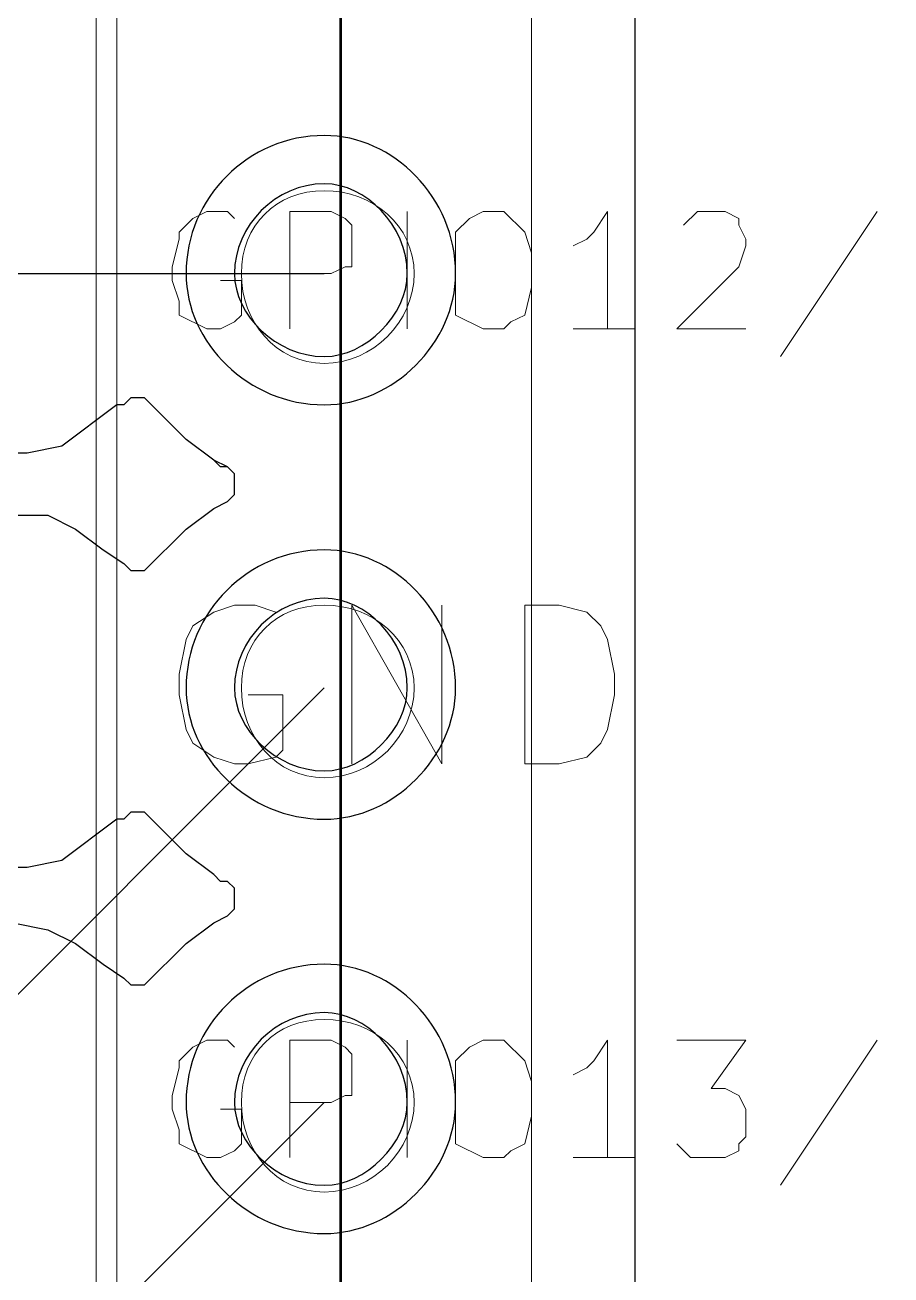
# Model space of a CAD drawing. Header units: centimetres. Extents: x -14.7 to 16.9, y -14.9 to 2.2.
# Drawn here: x -10.943 to -10.413, y -11.364 to -10.597 of the extents above; entities that cross this region are included whole.
import ezdxf

# ---------------------------------------------------------------- set-up
doc = ezdxf.new("R2010")
doc.units = ezdxf.units.CM
doc.header["$MEASUREMENT"] = 0
doc.layers.add('Layer 1', color=7, linetype='Continuous')

msp = doc.modelspace()

# ---------------------------------------------------------------- linework, layer by layer
at = {"layer": 'Layer 1', "lineweight": 53}
msp.add_lwpolyline([(-10.75, -13.7), (-9.25, -13.7), (-9.25, -6.3), (-10.75, -6.3), (-10.75, -13.7)], close=True, dxfattribs=at)
msp.add_open_spline([(-13.7, -13.2), (-13.7, -13.2), (-13.7, -6.8), (-13.7, -6.8), (-13.7, -6.8), (-13.7, -6.52386), (-13.47614, -6.3), (-13.2, -6.3), (-13.2, -6.3), (-13.2, -6.3), (-6.8, -6.3), (-6.8, -6.3), (-6.8, -6.3), (-6.52386, -6.3), (-6.3, -6.52386), (-6.3, -6.8), (-6.3, -6.8), (-6.3, -6.8), (-6.3, -13.2), (-6.3, -13.2), (-6.3, -13.2), (-6.3, -13.47614), (-6.52386, -13.7), (-6.8, -13.7), (-6.8, -13.7), (-6.8, -13.7), (-13.2, -13.7), (-13.2, -13.7), (-13.2, -13.7), (-13.47614, -13.7), (-13.7, -13.47614), (-13.7, -13.2)], degree=3, knots=[0, 0, 0, 0, 0.111111, 0.111111, 0.111111, 0.111111, 0.222222, 0.222222, 0.222222, 0.222222, 0.333333, 0.333333, 0.333333, 0.333333, 0.444444, 0.444444, 0.444444, 0.444444, 0.555556, 0.555556, 0.555556, 0.555556, 0.666667, 0.666667, 0.666667, 0.666667, 0.777778, 0.777778, 0.777778, 0.777778, 1, 1, 1, 1], dxfattribs=at)
at = {"layer": 'Layer 1', "color": 253, "lineweight": 9}
msp.add_open_spline([(-10.88688, -11.63882), (-10.88688, -11.63882), (-10.88688, -7.44782), (-10.88688, -7.44782)], degree=3, dxfattribs=at)
at = {"layer": 'Layer 1', "color": 41, "lineweight": 13}
for points in [[(-10.89958, -7.82882), (-10.89958, -7.82882), (-10.89958, -11.65576), (-10.89958, -11.65576)], [(-10.63288, -7.82882), (-10.63288, -7.82882), (-10.63288, -11.38482), (-10.63288, -11.38482)]]:
    msp.add_open_spline(points, degree=3, dxfattribs=at)
at = {"layer": 'Layer 1', "color": 22, "lineweight": 25}
for points in [[(-10.56938, -11.52029), (-10.56938, -11.52029), (-10.56938, -8.59929), (-10.56938, -8.59929)], [(-11.00118, -10.74982), (-11.00118, -10.74982), (-10.75988, -10.74982), (-10.75988, -10.74982)], [(-10.75988, -11.00382), (-10.75988, -11.00382), (-11.00118, -11.24512), (-11.00118, -11.24512)], [(-10.89535, -11.39329), (-10.89535, -11.39329), (-10.75988, -11.25782), (-10.75988, -11.25782)]]:
    msp.add_open_spline(points, degree=3, dxfattribs=at)
at = {"layer": 'Layer 1', "color": 4}
for points in [[(-10.67945, -10.74982), (-10.67945, -10.79216), (-10.71755, -10.83026), (-10.75988, -10.83026), (-10.75988, -10.83026), (-10.80645, -10.83026), (-10.84455, -10.79216), (-10.84455, -10.74982), (-10.84455, -10.74982), (-10.84455, -10.70326), (-10.80645, -10.66516), (-10.75988, -10.66516), (-10.75988, -10.66516), (-10.71755, -10.66516), (-10.67945, -10.70326), (-10.67945, -10.74982)], [(-10.67945, -11.00382), (-10.67945, -11.04616), (-10.71755, -11.08426), (-10.75988, -11.08426), (-10.75988, -11.08426), (-10.80645, -11.08426), (-10.84455, -11.04616), (-10.84455, -11.00382), (-10.84455, -11.00382), (-10.84455, -10.95726), (-10.80645, -10.91916), (-10.75988, -10.91916), (-10.75988, -10.91916), (-10.71755, -10.91916), (-10.67945, -10.95726), (-10.67945, -11.00382)], [(-10.67945, -11.25782), (-10.67945, -11.30016), (-10.71755, -11.33826), (-10.75988, -11.33826), (-10.75988, -11.33826), (-10.80645, -11.33826), (-10.84455, -11.30016), (-10.84455, -11.25782), (-10.84455, -11.25782), (-10.84455, -11.21126), (-10.80645, -11.17316), (-10.75988, -11.17316), (-10.75988, -11.17316), (-10.71755, -11.17316), (-10.67945, -11.21126), (-10.67945, -11.25782)]]:
    msp.add_open_spline(points, degree=3, knots=[0, 0, 0, 0, 0.2, 0.2, 0.2, 0.2, 0.4, 0.4, 0.4, 0.4, 0.6, 0.6, 0.6, 0.6, 1, 1, 1, 1], dxfattribs=at)
at = {"layer": 'Layer 1', "color": 201}
for points in [[(-10.67945, -10.74982), (-10.67945, -10.79216), (-10.71755, -10.83026), (-10.75988, -10.83026), (-10.75988, -10.83026), (-10.80645, -10.83026), (-10.84455, -10.79216), (-10.84455, -10.74982), (-10.84455, -10.74982), (-10.84455, -10.70326), (-10.80645, -10.66516), (-10.75988, -10.66516), (-10.75988, -10.66516), (-10.71755, -10.66516), (-10.67945, -10.70326), (-10.67945, -10.74982)], [(-10.67945, -11.00382), (-10.67945, -11.04616), (-10.71755, -11.08426), (-10.75988, -11.08426), (-10.75988, -11.08426), (-10.80645, -11.08426), (-10.84455, -11.04616), (-10.84455, -11.00382), (-10.84455, -11.00382), (-10.84455, -10.95726), (-10.80645, -10.91916), (-10.75988, -10.91916), (-10.75988, -10.91916), (-10.71755, -10.91916), (-10.67945, -10.95726), (-10.67945, -11.00382)], [(-10.67945, -11.25782), (-10.67945, -11.30016), (-10.71755, -11.33826), (-10.75988, -11.33826), (-10.75988, -11.33826), (-10.80645, -11.33826), (-10.84455, -11.30016), (-10.84455, -11.25782), (-10.84455, -11.25782), (-10.84455, -11.21126), (-10.80645, -11.17316), (-10.75988, -11.17316), (-10.75988, -11.17316), (-10.71755, -11.17316), (-10.67945, -11.21126), (-10.67945, -11.25782)]]:
    msp.add_open_spline(points, degree=3, knots=[0, 0, 0, 0, 0.2, 0.2, 0.2, 0.2, 0.4, 0.4, 0.4, 0.4, 0.6, 0.6, 0.6, 0.6, 1, 1, 1, 1], dxfattribs=at)
at = {"layer": 'Layer 1', "color": 40}
for points in [[(-10.67945, -10.74982), (-10.67945, -10.79216), (-10.71755, -10.83026), (-10.75988, -10.83026), (-10.75988, -10.83026), (-10.80645, -10.83026), (-10.84455, -10.79216), (-10.84455, -10.74982), (-10.84455, -10.74982), (-10.84455, -10.70326), (-10.80645, -10.66516), (-10.75988, -10.66516), (-10.75988, -10.66516), (-10.71755, -10.66516), (-10.67945, -10.70326), (-10.67945, -10.74982)], [(-10.67945, -11.00382), (-10.67945, -11.04616), (-10.71755, -11.08426), (-10.75988, -11.08426), (-10.75988, -11.08426), (-10.80645, -11.08426), (-10.84455, -11.04616), (-10.84455, -11.00382), (-10.84455, -11.00382), (-10.84455, -10.95726), (-10.80645, -10.91916), (-10.75988, -10.91916), (-10.75988, -10.91916), (-10.71755, -10.91916), (-10.67945, -10.95726), (-10.67945, -11.00382)], [(-10.67945, -11.25782), (-10.67945, -11.30016), (-10.71755, -11.33826), (-10.75988, -11.33826), (-10.75988, -11.33826), (-10.80645, -11.33826), (-10.84455, -11.30016), (-10.84455, -11.25782), (-10.84455, -11.25782), (-10.84455, -11.21126), (-10.80645, -11.17316), (-10.75988, -11.17316), (-10.75988, -11.17316), (-10.71755, -11.17316), (-10.67945, -11.21126), (-10.67945, -11.25782)]]:
    msp.add_open_spline(points, degree=3, knots=[0, 0, 0, 0, 0.2, 0.2, 0.2, 0.2, 0.4, 0.4, 0.4, 0.4, 0.6, 0.6, 0.6, 0.6, 1, 1, 1, 1], dxfattribs=at)
at = {"layer": 'Layer 1'}
for points in [[(-10.70908, -10.74982), (-10.70908, -10.77522), (-10.73448, -10.80062), (-10.75988, -10.80062), (-10.75988, -10.80062), (-10.78952, -10.80062), (-10.81492, -10.77522), (-10.81492, -10.74982), (-10.81492, -10.74982), (-10.81492, -10.72019), (-10.78952, -10.69479), (-10.75988, -10.69479), (-10.75988, -10.69479), (-10.73448, -10.69479), (-10.70908, -10.72019), (-10.70908, -10.74982)], [(-10.70908, -11.00382), (-10.70908, -11.02922), (-10.73448, -11.05462), (-10.75988, -11.05462), (-10.75988, -11.05462), (-10.78952, -11.05462), (-10.81492, -11.02922), (-10.81492, -11.00382), (-10.81492, -11.00382), (-10.81492, -10.97419), (-10.78952, -10.94879), (-10.75988, -10.94879), (-10.75988, -10.94879), (-10.73448, -10.94879), (-10.70908, -10.97419), (-10.70908, -11.00382)], [(-10.70908, -11.25782), (-10.70908, -11.28322), (-10.73448, -11.30862), (-10.75988, -11.30862), (-10.75988, -11.30862), (-10.78952, -11.30862), (-10.81492, -11.28322), (-10.81492, -11.25782), (-10.81492, -11.25782), (-10.81492, -11.22819), (-10.78952, -11.20279), (-10.75988, -11.20279), (-10.75988, -11.20279), (-10.73448, -11.20279), (-10.70908, -11.22819), (-10.70908, -11.25782)]]:
    msp.add_open_spline(points, degree=3, knots=[0, 0, 0, 0, 0.2, 0.2, 0.2, 0.2, 0.4, 0.4, 0.4, 0.4, 0.6, 0.6, 0.6, 0.6, 1, 1, 1, 1], dxfattribs=at)
at = {"layer": 'Layer 1', "color": 40, "lineweight": 5}
for points in [[(-10.70485, -10.74982), (-10.70485, -10.77946), (-10.73025, -10.80486), (-10.75988, -10.80486), (-10.75988, -10.80486), (-10.78951, -10.80486), (-10.81068, -10.77946), (-10.81068, -10.74982), (-10.81068, -10.74982), (-10.81068, -10.72019), (-10.78951, -10.69902), (-10.75988, -10.69902), (-10.75988, -10.69902), (-10.73025, -10.69902), (-10.70485, -10.72019), (-10.70485, -10.74982)], [(-10.70485, -11.00382), (-10.70485, -11.03346), (-10.73025, -11.05886), (-10.75988, -11.05886), (-10.75988, -11.05886), (-10.78951, -11.05886), (-10.81068, -11.03346), (-10.81068, -11.00382), (-10.81068, -11.00382), (-10.81068, -10.97419), (-10.78951, -10.95302), (-10.75988, -10.95302), (-10.75988, -10.95302), (-10.73025, -10.95302), (-10.70485, -10.97419), (-10.70485, -11.00382)], [(-10.70485, -11.25782), (-10.70485, -11.28746), (-10.73025, -11.31286), (-10.75988, -11.31286), (-10.75988, -11.31286), (-10.78951, -11.31286), (-10.81068, -11.28746), (-10.81068, -11.25782), (-10.81068, -11.25782), (-10.81068, -11.22819), (-10.78951, -11.20702), (-10.75988, -11.20702), (-10.75988, -11.20702), (-10.73025, -11.20702), (-10.70485, -11.22819), (-10.70485, -11.25782)]]:
    msp.add_open_spline(points, degree=3, knots=[0, 0, 0, 0, 0.2, 0.2, 0.2, 0.2, 0.4, 0.4, 0.4, 0.4, 0.6, 0.6, 0.6, 0.6, 1, 1, 1, 1], dxfattribs=at)
at = {"layer": 'Layer 1', "color": 41, "lineweight": 18}
for points, knots in [([(-10.81492, -10.71596), (-10.81492, -10.71596), (-10.81915, -10.71172), (-10.81915, -10.71172), (-10.81915, -10.71172), (-10.81915, -10.71172), (-10.83185, -10.71172), (-10.83185, -10.71172), (-10.83185, -10.71172), (-10.83185, -10.71172), (-10.84032, -10.71596), (-10.84032, -10.71596), (-10.84032, -10.71596), (-10.84032, -10.71596), (-10.84878, -10.72442), (-10.84878, -10.72442), (-10.84878, -10.72442), (-10.84878, -10.72442), (-10.84878, -10.72866), (-10.84878, -10.72866), (-10.84878, -10.72866), (-10.84878, -10.72866), (-10.85302, -10.74559), (-10.85302, -10.74559), (-10.85302, -10.74559), (-10.85302, -10.74559), (-10.85302, -10.75406), (-10.85302, -10.75406), (-10.85302, -10.75406), (-10.85302, -10.75406), (-10.84878, -10.76676), (-10.84878, -10.76676), (-10.84878, -10.76676), (-10.84878, -10.76676), (-10.84878, -10.77522), (-10.84878, -10.77522), (-10.84878, -10.77522), (-10.84878, -10.77522), (-10.83185, -10.78369), (-10.83185, -10.78369), (-10.83185, -10.78369), (-10.83185, -10.78369), (-10.82338, -10.78369), (-10.82338, -10.78369), (-10.82338, -10.78369), (-10.82338, -10.78369), (-10.81492, -10.77946), (-10.81492, -10.77946), (-10.81492, -10.77946), (-10.81492, -10.77946), (-10.81068, -10.77522), (-10.81068, -10.77522), (-10.81068, -10.77522), (-10.81068, -10.77522), (-10.81068, -10.75406), (-10.81068, -10.75406), (-10.81068, -10.75406), (-10.81068, -10.75406), (-10.82338, -10.75406), (-10.82338, -10.75406)], [0, 0, 0, 0, 0.0625, 0.0625, 0.0625, 0.0625, 0.125, 0.125, 0.125, 0.125, 0.1875, 0.1875, 0.1875, 0.1875, 0.25, 0.25, 0.25, 0.25, 0.3125, 0.3125, 0.3125, 0.3125, 0.375, 0.375, 0.375, 0.375, 0.4375, 0.4375, 0.4375, 0.4375, 0.5, 0.5, 0.5, 0.5, 0.5625, 0.5625, 0.5625, 0.5625, 0.625, 0.625, 0.625, 0.625, 0.6875, 0.6875, 0.6875, 0.6875, 0.75, 0.75, 0.75, 0.75, 0.8125, 0.8125, 0.8125, 0.8125, 0.875, 0.875, 0.875, 0.875, 1, 1, 1, 1]), ([(-10.78105, -10.78369), (-10.78105, -10.78369), (-10.78105, -10.71172), (-10.78105, -10.71172), (-10.78105, -10.71172), (-10.78105, -10.71172), (-10.75565, -10.71172), (-10.75565, -10.71172), (-10.75565, -10.71172), (-10.75565, -10.71172), (-10.74718, -10.71596), (-10.74718, -10.71596), (-10.74718, -10.71596), (-10.74718, -10.71596), (-10.74295, -10.72019), (-10.74295, -10.72019), (-10.74295, -10.72019), (-10.74295, -10.72019), (-10.74295, -10.74559), (-10.74295, -10.74559), (-10.74295, -10.74559), (-10.74295, -10.74559), (-10.74718, -10.74559), (-10.74718, -10.74559), (-10.74718, -10.74559), (-10.74718, -10.74559), (-10.75565, -10.74982), (-10.75565, -10.74982), (-10.75565, -10.74982), (-10.75565, -10.74982), (-10.78105, -10.74982), (-10.78105, -10.74982)], [0, 0, 0, 0, 0.111111, 0.111111, 0.111111, 0.111111, 0.222222, 0.222222, 0.222222, 0.222222, 0.333333, 0.333333, 0.333333, 0.333333, 0.444444, 0.444444, 0.444444, 0.444444, 0.555556, 0.555556, 0.555556, 0.555556, 0.666667, 0.666667, 0.666667, 0.666667, 0.777778, 0.777778, 0.777778, 0.777778, 1, 1, 1, 1]), ([(-10.66252, -10.71172), (-10.66252, -10.71172), (-10.64982, -10.71172), (-10.64982, -10.71172), (-10.64982, -10.71172), (-10.64982, -10.71172), (-10.63712, -10.72442), (-10.63712, -10.72442), (-10.63712, -10.72442), (-10.63712, -10.72442), (-10.63288, -10.73712), (-10.63288, -10.73712), (-10.63288, -10.73712), (-10.63288, -10.73712), (-10.63288, -10.75829), (-10.63288, -10.75829), (-10.63288, -10.75829), (-10.63288, -10.75829), (-10.63712, -10.77522), (-10.63712, -10.77522), (-10.63712, -10.77522), (-10.63712, -10.77522), (-10.64558, -10.77946), (-10.64558, -10.77946), (-10.64558, -10.77946), (-10.64558, -10.77946), (-10.64982, -10.78369), (-10.64982, -10.78369), (-10.64982, -10.78369), (-10.64982, -10.78369), (-10.66252, -10.78369), (-10.66252, -10.78369), (-10.66252, -10.78369), (-10.66252, -10.78369), (-10.67945, -10.77522), (-10.67945, -10.77522), (-10.67945, -10.77522), (-10.67945, -10.77522), (-10.67945, -10.72442), (-10.67945, -10.72442), (-10.67945, -10.72442), (-10.67945, -10.72442), (-10.67098, -10.71596), (-10.67098, -10.71596), (-10.67098, -10.71596), (-10.67098, -10.71596), (-10.66252, -10.71172), (-10.66252, -10.71172)], [0, 0, 0, 0, 0.076923, 0.076923, 0.076923, 0.076923, 0.153846, 0.153846, 0.153846, 0.153846, 0.230769, 0.230769, 0.230769, 0.230769, 0.307692, 0.307692, 0.307692, 0.307692, 0.384615, 0.384615, 0.384615, 0.384615, 0.461538, 0.461538, 0.461538, 0.461538, 0.538462, 0.538462, 0.538462, 0.538462, 0.615385, 0.615385, 0.615385, 0.615385, 0.692308, 0.692308, 0.692308, 0.692308, 0.769231, 0.769231, 0.769231, 0.769231, 0.846154, 0.846154, 0.846154, 0.846154, 1, 1, 1, 1]), ([(-10.58632, -10.78369), (-10.58632, -10.78369), (-10.58632, -10.71172), (-10.58632, -10.71172), (-10.58632, -10.71172), (-10.58632, -10.71172), (-10.59478, -10.72442), (-10.59478, -10.72442), (-10.59478, -10.72442), (-10.59478, -10.72442), (-10.59901, -10.72866), (-10.59901, -10.72866), (-10.59901, -10.72866), (-10.59901, -10.72866), (-10.60748, -10.73289), (-10.60748, -10.73289)], [0, 0, 0, 0, 0.2, 0.2, 0.2, 0.2, 0.4, 0.4, 0.4, 0.4, 0.6, 0.6, 0.6, 0.6, 1, 1, 1, 1]), ([(-10.53975, -10.72019), (-10.53975, -10.72019), (-10.53128, -10.71172), (-10.53128, -10.71172), (-10.53128, -10.71172), (-10.53128, -10.71172), (-10.51435, -10.71172), (-10.51435, -10.71172), (-10.51435, -10.71172), (-10.51435, -10.71172), (-10.50588, -10.71596), (-10.50588, -10.71596), (-10.50588, -10.71596), (-10.50588, -10.71596), (-10.50588, -10.72019), (-10.50588, -10.72019), (-10.50588, -10.72019), (-10.50588, -10.72019), (-10.50165, -10.72866), (-10.50165, -10.72866), (-10.50165, -10.72866), (-10.50165, -10.72866), (-10.50165, -10.73289), (-10.50165, -10.73289), (-10.50165, -10.73289), (-10.50165, -10.73289), (-10.50588, -10.74559), (-10.50588, -10.74559), (-10.50588, -10.74559), (-10.50588, -10.74559), (-10.54398, -10.78369), (-10.54398, -10.78369), (-10.54398, -10.78369), (-10.54398, -10.78369), (-10.50165, -10.78369), (-10.50165, -10.78369)], [0, 0, 0, 0, 0.1, 0.1, 0.1, 0.1, 0.2, 0.2, 0.2, 0.2, 0.3, 0.3, 0.3, 0.3, 0.4, 0.4, 0.4, 0.4, 0.5, 0.5, 0.5, 0.5, 0.6, 0.6, 0.6, 0.6, 0.7, 0.7, 0.7, 0.7, 0.8, 0.8, 0.8, 0.8, 1, 1, 1, 1]), ([(-10.78952, -10.95726), (-10.78952, -10.95726), (-10.80222, -10.95302), (-10.80222, -10.95302), (-10.80222, -10.95302), (-10.80222, -10.95302), (-10.81492, -10.95302), (-10.81492, -10.95302), (-10.81492, -10.95302), (-10.81492, -10.95302), (-10.82762, -10.95726), (-10.82762, -10.95726), (-10.82762, -10.95726), (-10.82762, -10.95726), (-10.84032, -10.96572), (-10.84032, -10.96572), (-10.84032, -10.96572), (-10.84032, -10.96572), (-10.84455, -10.97419), (-10.84455, -10.97419), (-10.84455, -10.97419), (-10.84455, -10.97419), (-10.84878, -10.99536), (-10.84878, -10.99536), (-10.84878, -10.99536), (-10.84878, -10.99536), (-10.84878, -11.00806), (-10.84878, -11.00806), (-10.84878, -11.00806), (-10.84878, -11.00806), (-10.84455, -11.02922), (-10.84455, -11.02922), (-10.84455, -11.02922), (-10.84455, -11.02922), (-10.84032, -11.03769), (-10.84032, -11.03769), (-10.84032, -11.03769), (-10.84032, -11.03769), (-10.82762, -11.04616), (-10.82762, -11.04616), (-10.82762, -11.04616), (-10.82762, -11.04616), (-10.81492, -11.05039), (-10.81492, -11.05039), (-10.81492, -11.05039), (-10.81492, -11.05039), (-10.80645, -11.05039), (-10.80645, -11.05039), (-10.80645, -11.05039), (-10.80645, -11.05039), (-10.78952, -11.04616), (-10.78952, -11.04616), (-10.78952, -11.04616), (-10.78952, -11.04616), (-10.78528, -11.04192), (-10.78528, -11.04192), (-10.78528, -11.04192), (-10.78528, -11.04192), (-10.78528, -11.00806), (-10.78528, -11.00806), (-10.78528, -11.00806), (-10.78528, -11.00806), (-10.80645, -11.00806), (-10.80645, -11.00806)], [0, 0, 0, 0, 0.058824, 0.058824, 0.058824, 0.058824, 0.117647, 0.117647, 0.117647, 0.117647, 0.176471, 0.176471, 0.176471, 0.176471, 0.235294, 0.235294, 0.235294, 0.235294, 0.294118, 0.294118, 0.294118, 0.294118, 0.352941, 0.352941, 0.352941, 0.352941, 0.411765, 0.411765, 0.411765, 0.411765, 0.470588, 0.470588, 0.470588, 0.470588, 0.529412, 0.529412, 0.529412, 0.529412, 0.588235, 0.588235, 0.588235, 0.588235, 0.647059, 0.647059, 0.647059, 0.647059, 0.705882, 0.705882, 0.705882, 0.705882, 0.764706, 0.764706, 0.764706, 0.764706, 0.823529, 0.823529, 0.823529, 0.823529, 0.882353, 0.882353, 0.882353, 0.882353, 1, 1, 1, 1]), ([(-10.74295, -11.05039), (-10.74295, -11.05039), (-10.74295, -10.95302), (-10.74295, -10.95302), (-10.74295, -10.95302), (-10.74295, -10.95302), (-10.68791, -11.05039), (-10.68791, -11.05039), (-10.68791, -11.05039), (-10.68791, -11.05039), (-10.68791, -10.95302), (-10.68791, -10.95302)], [0, 0, 0, 0, 0.25, 0.25, 0.25, 0.25, 0.5, 0.5, 0.5, 0.5, 1, 1, 1, 1]), ([(-10.63711, -11.05039), (-10.63711, -11.05039), (-10.63711, -10.95302), (-10.63711, -10.95302), (-10.63711, -10.95302), (-10.63711, -10.95302), (-10.61595, -10.95302), (-10.61595, -10.95302), (-10.61595, -10.95302), (-10.61595, -10.95302), (-10.59901, -10.95726), (-10.59901, -10.95726), (-10.59901, -10.95726), (-10.59901, -10.95726), (-10.59055, -10.96572), (-10.59055, -10.96572), (-10.59055, -10.96572), (-10.59055, -10.96572), (-10.58631, -10.97419), (-10.58631, -10.97419), (-10.58631, -10.97419), (-10.58631, -10.97419), (-10.58208, -10.99536), (-10.58208, -10.99536), (-10.58208, -10.99536), (-10.58208, -10.99536), (-10.58208, -11.00806), (-10.58208, -11.00806), (-10.58208, -11.00806), (-10.58208, -11.00806), (-10.58631, -11.02922), (-10.58631, -11.02922), (-10.58631, -11.02922), (-10.58631, -11.02922), (-10.59055, -11.03769), (-10.59055, -11.03769), (-10.59055, -11.03769), (-10.59055, -11.03769), (-10.59901, -11.04616), (-10.59901, -11.04616), (-10.59901, -11.04616), (-10.59901, -11.04616), (-10.61595, -11.05039), (-10.61595, -11.05039), (-10.61595, -11.05039), (-10.61595, -11.05039), (-10.63711, -11.05039), (-10.63711, -11.05039)], [0, 0, 0, 0, 0.076923, 0.076923, 0.076923, 0.076923, 0.153846, 0.153846, 0.153846, 0.153846, 0.230769, 0.230769, 0.230769, 0.230769, 0.307692, 0.307692, 0.307692, 0.307692, 0.384615, 0.384615, 0.384615, 0.384615, 0.461538, 0.461538, 0.461538, 0.461538, 0.538462, 0.538462, 0.538462, 0.538462, 0.615385, 0.615385, 0.615385, 0.615385, 0.692308, 0.692308, 0.692308, 0.692308, 0.769231, 0.769231, 0.769231, 0.769231, 0.846154, 0.846154, 0.846154, 0.846154, 1, 1, 1, 1]), ([(-10.81492, -11.22396), (-10.81492, -11.22396), (-10.81915, -11.21972), (-10.81915, -11.21972), (-10.81915, -11.21972), (-10.81915, -11.21972), (-10.83185, -11.21972), (-10.83185, -11.21972), (-10.83185, -11.21972), (-10.83185, -11.21972), (-10.84032, -11.22396), (-10.84032, -11.22396), (-10.84032, -11.22396), (-10.84032, -11.22396), (-10.84878, -11.23242), (-10.84878, -11.23242), (-10.84878, -11.23242), (-10.84878, -11.23242), (-10.84878, -11.23666), (-10.84878, -11.23666), (-10.84878, -11.23666), (-10.84878, -11.23666), (-10.85302, -11.25359), (-10.85302, -11.25359), (-10.85302, -11.25359), (-10.85302, -11.25359), (-10.85302, -11.26206), (-10.85302, -11.26206), (-10.85302, -11.26206), (-10.85302, -11.26206), (-10.84878, -11.27476), (-10.84878, -11.27476), (-10.84878, -11.27476), (-10.84878, -11.27476), (-10.84878, -11.28322), (-10.84878, -11.28322), (-10.84878, -11.28322), (-10.84878, -11.28322), (-10.83185, -11.29169), (-10.83185, -11.29169), (-10.83185, -11.29169), (-10.83185, -11.29169), (-10.82338, -11.29169), (-10.82338, -11.29169), (-10.82338, -11.29169), (-10.82338, -11.29169), (-10.81492, -11.28746), (-10.81492, -11.28746), (-10.81492, -11.28746), (-10.81492, -11.28746), (-10.81068, -11.28322), (-10.81068, -11.28322), (-10.81068, -11.28322), (-10.81068, -11.28322), (-10.81068, -11.26206), (-10.81068, -11.26206), (-10.81068, -11.26206), (-10.81068, -11.26206), (-10.82338, -11.26206), (-10.82338, -11.26206)], [0, 0, 0, 0, 0.0625, 0.0625, 0.0625, 0.0625, 0.125, 0.125, 0.125, 0.125, 0.1875, 0.1875, 0.1875, 0.1875, 0.25, 0.25, 0.25, 0.25, 0.3125, 0.3125, 0.3125, 0.3125, 0.375, 0.375, 0.375, 0.375, 0.4375, 0.4375, 0.4375, 0.4375, 0.5, 0.5, 0.5, 0.5, 0.5625, 0.5625, 0.5625, 0.5625, 0.625, 0.625, 0.625, 0.625, 0.6875, 0.6875, 0.6875, 0.6875, 0.75, 0.75, 0.75, 0.75, 0.8125, 0.8125, 0.8125, 0.8125, 0.875, 0.875, 0.875, 0.875, 1, 1, 1, 1]), ([(-10.78105, -11.29169), (-10.78105, -11.29169), (-10.78105, -11.21972), (-10.78105, -11.21972), (-10.78105, -11.21972), (-10.78105, -11.21972), (-10.75565, -11.21972), (-10.75565, -11.21972), (-10.75565, -11.21972), (-10.75565, -11.21972), (-10.74718, -11.22396), (-10.74718, -11.22396), (-10.74718, -11.22396), (-10.74718, -11.22396), (-10.74295, -11.22819), (-10.74295, -11.22819), (-10.74295, -11.22819), (-10.74295, -11.22819), (-10.74295, -11.25359), (-10.74295, -11.25359), (-10.74295, -11.25359), (-10.74295, -11.25359), (-10.74718, -11.25359), (-10.74718, -11.25359), (-10.74718, -11.25359), (-10.74718, -11.25359), (-10.75565, -11.25782), (-10.75565, -11.25782), (-10.75565, -11.25782), (-10.75565, -11.25782), (-10.78105, -11.25782), (-10.78105, -11.25782)], [0, 0, 0, 0, 0.111111, 0.111111, 0.111111, 0.111111, 0.222222, 0.222222, 0.222222, 0.222222, 0.333333, 0.333333, 0.333333, 0.333333, 0.444444, 0.444444, 0.444444, 0.444444, 0.555556, 0.555556, 0.555556, 0.555556, 0.666667, 0.666667, 0.666667, 0.666667, 0.777778, 0.777778, 0.777778, 0.777778, 1, 1, 1, 1]), ([(-10.66252, -11.21972), (-10.66252, -11.21972), (-10.64982, -11.21972), (-10.64982, -11.21972), (-10.64982, -11.21972), (-10.64982, -11.21972), (-10.63712, -11.23242), (-10.63712, -11.23242), (-10.63712, -11.23242), (-10.63712, -11.23242), (-10.63288, -11.24512), (-10.63288, -11.24512), (-10.63288, -11.24512), (-10.63288, -11.24512), (-10.63288, -11.26629), (-10.63288, -11.26629), (-10.63288, -11.26629), (-10.63288, -11.26629), (-10.63712, -11.28322), (-10.63712, -11.28322), (-10.63712, -11.28322), (-10.63712, -11.28322), (-10.64558, -11.28746), (-10.64558, -11.28746), (-10.64558, -11.28746), (-10.64558, -11.28746), (-10.64982, -11.29169), (-10.64982, -11.29169), (-10.64982, -11.29169), (-10.64982, -11.29169), (-10.66252, -11.29169), (-10.66252, -11.29169), (-10.66252, -11.29169), (-10.66252, -11.29169), (-10.67945, -11.28322), (-10.67945, -11.28322), (-10.67945, -11.28322), (-10.67945, -11.28322), (-10.67945, -11.23242), (-10.67945, -11.23242), (-10.67945, -11.23242), (-10.67945, -11.23242), (-10.67098, -11.22396), (-10.67098, -11.22396), (-10.67098, -11.22396), (-10.67098, -11.22396), (-10.66252, -11.21972), (-10.66252, -11.21972)], [0, 0, 0, 0, 0.076923, 0.076923, 0.076923, 0.076923, 0.153846, 0.153846, 0.153846, 0.153846, 0.230769, 0.230769, 0.230769, 0.230769, 0.307692, 0.307692, 0.307692, 0.307692, 0.384615, 0.384615, 0.384615, 0.384615, 0.461538, 0.461538, 0.461538, 0.461538, 0.538462, 0.538462, 0.538462, 0.538462, 0.615385, 0.615385, 0.615385, 0.615385, 0.692308, 0.692308, 0.692308, 0.692308, 0.769231, 0.769231, 0.769231, 0.769231, 0.846154, 0.846154, 0.846154, 0.846154, 1, 1, 1, 1]), ([(-10.58632, -11.29169), (-10.58632, -11.29169), (-10.58632, -11.21972), (-10.58632, -11.21972), (-10.58632, -11.21972), (-10.58632, -11.21972), (-10.59478, -11.23242), (-10.59478, -11.23242), (-10.59478, -11.23242), (-10.59478, -11.23242), (-10.59901, -11.23666), (-10.59901, -11.23666), (-10.59901, -11.23666), (-10.59901, -11.23666), (-10.60748, -11.24089), (-10.60748, -11.24089)], [0, 0, 0, 0, 0.2, 0.2, 0.2, 0.2, 0.4, 0.4, 0.4, 0.4, 0.6, 0.6, 0.6, 0.6, 1, 1, 1, 1]), ([(-10.54398, -11.21972), (-10.54398, -11.21972), (-10.50165, -11.21972), (-10.50165, -11.21972), (-10.50165, -11.21972), (-10.50165, -11.21972), (-10.52281, -11.24936), (-10.52281, -11.24936), (-10.52281, -11.24936), (-10.52281, -11.24936), (-10.51435, -11.24936), (-10.51435, -11.24936), (-10.51435, -11.24936), (-10.51435, -11.24936), (-10.50588, -11.25359), (-10.50588, -11.25359), (-10.50588, -11.25359), (-10.50588, -11.25359), (-10.50165, -11.26206), (-10.50165, -11.26206), (-10.50165, -11.26206), (-10.50165, -11.26206), (-10.50165, -11.27899), (-10.50165, -11.27899), (-10.50165, -11.27899), (-10.50165, -11.27899), (-10.50588, -11.28322), (-10.50588, -11.28322), (-10.50588, -11.28322), (-10.50588, -11.28322), (-10.50588, -11.28746), (-10.50588, -11.28746), (-10.50588, -11.28746), (-10.50588, -11.28746), (-10.51435, -11.29169), (-10.51435, -11.29169), (-10.51435, -11.29169), (-10.51435, -11.29169), (-10.53551, -11.29169), (-10.53551, -11.29169), (-10.53551, -11.29169), (-10.53551, -11.29169), (-10.54398, -11.28322), (-10.54398, -11.28322)], [0, 0, 0, 0, 0.083333, 0.083333, 0.083333, 0.083333, 0.166667, 0.166667, 0.166667, 0.166667, 0.25, 0.25, 0.25, 0.25, 0.333333, 0.333333, 0.333333, 0.333333, 0.416667, 0.416667, 0.416667, 0.416667, 0.5, 0.5, 0.5, 0.5, 0.583333, 0.583333, 0.583333, 0.583333, 0.666667, 0.666667, 0.666667, 0.666667, 0.75, 0.75, 0.75, 0.75, 0.833333, 0.833333, 0.833333, 0.833333, 1, 1, 1, 1])]:
    msp.add_open_spline(points, degree=3, knots=knots, dxfattribs=at)
for points in [[(-10.70908, -10.78369), (-10.70908, -10.78369), (-10.70908, -10.71172), (-10.70908, -10.71172)], [(-10.42122, -10.71172), (-10.42122, -10.71172), (-10.48048, -10.80062), (-10.48048, -10.80062)], [(-10.56938, -10.78369), (-10.56938, -10.78369), (-10.60748, -10.78369), (-10.60748, -10.78369)], [(-10.70908, -11.29169), (-10.70908, -11.29169), (-10.70908, -11.21972), (-10.70908, -11.21972)], [(-10.42122, -11.21972), (-10.42122, -11.21972), (-10.48048, -11.30862), (-10.48048, -11.30862)], [(-10.56938, -11.29169), (-10.56938, -11.29169), (-10.60748, -11.29169), (-10.60748, -11.29169)]]:
    msp.add_open_spline(points, degree=3, dxfattribs=at)
at = {"layer": 'Layer 1', "color": 163}
for points, knots in [([(-11.13242, -10.81756), (-11.13242, -10.81756), (-11.11125, -10.83872), (-11.11125, -10.83872), (-11.11125, -10.83872), (-11.11125, -10.83872), (-11.09855, -10.84719), (-11.09855, -10.84719), (-11.09855, -10.84719), (-11.09855, -10.84719), (-11.09432, -10.85142), (-11.09432, -10.85142), (-11.09432, -10.85142), (-11.09432, -10.85142), (-11.07315, -10.85989), (-11.07315, -10.85989), (-11.07315, -10.85989), (-11.07315, -10.85989), (-10.94192, -10.85989), (-10.94192, -10.85989), (-10.94192, -10.85989), (-10.94192, -10.85989), (-10.92075, -10.85566), (-10.92075, -10.85566), (-10.92075, -10.85566), (-10.92075, -10.85566), (-10.88688, -10.83026), (-10.88688, -10.83026), (-10.88688, -10.83026), (-10.88688, -10.83026), (-10.88265, -10.83026), (-10.88265, -10.83026), (-10.88265, -10.83026), (-10.88265, -10.83026), (-10.87842, -10.82602), (-10.87842, -10.82602), (-10.87842, -10.82602), (-10.87842, -10.82602), (-10.86995, -10.82602), (-10.86995, -10.82602), (-10.86995, -10.82602), (-10.86995, -10.82602), (-10.84455, -10.85142), (-10.84455, -10.85142), (-10.84455, -10.85142), (-10.84455, -10.85142), (-10.82762, -10.86412), (-10.82762, -10.86412), (-10.82762, -10.86412), (-10.82762, -10.86412), (-10.81915, -10.86836), (-10.81915, -10.86836), (-10.81915, -10.86836), (-10.81915, -10.86836), (-10.81492, -10.87259), (-10.81492, -10.87259), (-10.81492, -10.87259), (-10.81492, -10.87259), (-10.81492, -10.88529), (-10.81492, -10.88529), (-10.81492, -10.88529), (-10.81492, -10.88529), (-10.81915, -10.88952), (-10.81915, -10.88952), (-10.81915, -10.88952), (-10.81915, -10.88952), (-10.82762, -10.89376), (-10.82762, -10.89376), (-10.82762, -10.89376), (-10.82762, -10.89376), (-10.84455, -10.90646), (-10.84455, -10.90646), (-10.84455, -10.90646), (-10.84455, -10.90646), (-10.86995, -10.93186), (-10.86995, -10.93186), (-10.86995, -10.93186), (-10.86995, -10.93186), (-10.87842, -10.93186), (-10.87842, -10.93186), (-10.87842, -10.93186), (-10.87842, -10.93186), (-10.88265, -10.92762), (-10.88265, -10.92762), (-10.88265, -10.92762), (-10.88265, -10.92762), (-10.89535, -10.91916), (-10.89535, -10.91916), (-10.89535, -10.91916), (-10.89535, -10.91916), (-10.91228, -10.90646), (-10.91228, -10.90646), (-10.91228, -10.90646), (-10.91228, -10.90646), (-10.92922, -10.89799), (-10.92922, -10.89799), (-10.92922, -10.89799), (-10.92922, -10.89799), (-10.97578, -10.89799), (-10.97578, -10.89799), (-10.97578, -10.89799), (-10.97578, -10.89799), (-10.97578, -10.97419), (-10.97578, -10.97419), (-10.97578, -10.97419), (-10.97578, -10.97419), (-10.98002, -10.97419), (-10.98002, -10.97419), (-10.98002, -10.97419), (-10.98002, -10.97419), (-10.98848, -10.96572), (-10.98848, -10.96572), (-10.98848, -10.96572), (-10.98848, -10.96572), (-11.01388, -10.96572), (-11.01388, -10.96572), (-11.01388, -10.96572), (-11.01388, -10.96572), (-11.02658, -10.97419), (-11.02658, -10.97419), (-11.02658, -10.97419), (-11.02658, -10.97419), (-11.02658, -10.89799), (-11.02658, -10.89799), (-11.02658, -10.89799), (-11.02658, -10.89799), (-11.06468, -10.89799), (-11.06468, -10.89799), (-11.06468, -10.89799), (-11.06468, -10.89799), (-11.08162, -10.90222), (-11.08162, -10.90222), (-11.08162, -10.90222), (-11.08162, -10.90222), (-11.10278, -10.91492), (-11.10278, -10.91492), (-11.10278, -10.91492), (-11.10278, -10.91492), (-11.11548, -10.92339), (-11.11548, -10.92339), (-11.11548, -10.92339), (-11.11548, -10.92339), (-11.11972, -10.92762), (-11.11972, -10.92762), (-11.11972, -10.92762), (-11.11972, -10.92762), (-11.12818, -10.92339), (-11.12818, -10.92339), (-11.12818, -10.92339), (-11.12818, -10.92339), (-11.13665, -10.91492), (-11.13665, -10.91492), (-11.13665, -10.91492), (-11.13665, -10.91492), (-11.14088, -10.90222), (-11.14088, -10.90222), (-11.14088, -10.90222), (-11.14088, -10.90222), (-11.14935, -10.88952), (-11.14935, -10.88952), (-11.14935, -10.88952), (-11.14935, -10.88952), (-11.16205, -10.88106), (-11.16205, -10.88106), (-11.16205, -10.88106), (-11.16205, -10.88106), (-11.17475, -10.87682), (-11.17475, -10.87682), (-11.17475, -10.87682), (-11.17475, -10.87682), (-11.18322, -10.86836), (-11.18322, -10.86836), (-11.18322, -10.86836), (-11.18322, -10.86836), (-11.17898, -10.85989), (-11.17898, -10.85989), (-11.17898, -10.85989), (-11.17898, -10.85989), (-11.17898, -10.85566), (-11.17898, -10.85566), (-11.17898, -10.85566), (-11.17898, -10.85566), (-11.16628, -10.84719), (-11.16628, -10.84719), (-11.16628, -10.84719), (-11.16628, -10.84719), (-11.15358, -10.82602), (-11.15358, -10.82602), (-11.15358, -10.82602), (-11.15358, -10.82602), (-11.14088, -10.81332), (-11.14088, -10.81332), (-11.14088, -10.81332), (-11.14088, -10.81332), (-11.13242, -10.81756), (-11.13242, -10.81756)], [0, 0, 0, 0, 0.02, 0.02, 0.02, 0.02, 0.04, 0.04, 0.04, 0.04, 0.06, 0.06, 0.06, 0.06, 0.08, 0.08, 0.08, 0.08, 0.1, 0.1, 0.1, 0.1, 0.12, 0.12, 0.12, 0.12, 0.14, 0.14, 0.14, 0.14, 0.16, 0.16, 0.16, 0.16, 0.18, 0.18, 0.18, 0.18, 0.2, 0.2, 0.2, 0.2, 0.22, 0.22, 0.22, 0.22, 0.24, 0.24, 0.24, 0.24, 0.26, 0.26, 0.26, 0.26, 0.28, 0.28, 0.28, 0.28, 0.3, 0.3, 0.3, 0.3, 0.32, 0.32, 0.32, 0.32, 0.34, 0.34, 0.34, 0.34, 0.36, 0.36, 0.36, 0.36, 0.38, 0.38, 0.38, 0.38, 0.4, 0.4, 0.4, 0.4, 0.42, 0.42, 0.42, 0.42, 0.44, 0.44, 0.44, 0.44, 0.46, 0.46, 0.46, 0.46, 0.48, 0.48, 0.48, 0.48, 0.5, 0.5, 0.5, 0.5, 0.52, 0.52, 0.52, 0.52, 0.54, 0.54, 0.54, 0.54, 0.56, 0.56, 0.56, 0.56, 0.58, 0.58, 0.58, 0.58, 0.6, 0.6, 0.6, 0.6, 0.62, 0.62, 0.62, 0.62, 0.64, 0.64, 0.64, 0.64, 0.66, 0.66, 0.66, 0.66, 0.68, 0.68, 0.68, 0.68, 0.7, 0.7, 0.7, 0.7, 0.72, 0.72, 0.72, 0.72, 0.74, 0.74, 0.74, 0.74, 0.76, 0.76, 0.76, 0.76, 0.78, 0.78, 0.78, 0.78, 0.8, 0.8, 0.8, 0.8, 0.82, 0.82, 0.82, 0.82, 0.84, 0.84, 0.84, 0.84, 0.86, 0.86, 0.86, 0.86, 0.88, 0.88, 0.88, 0.88, 0.9, 0.9, 0.9, 0.9, 0.92, 0.92, 0.92, 0.92, 0.94, 0.94, 0.94, 0.94, 0.96, 0.96, 0.96, 0.96, 1, 1, 1, 1]), ([(-10.97578, -11.11389), (-10.97578, -11.11389), (-10.94191, -11.11389), (-10.94191, -11.11389), (-10.94191, -11.11389), (-10.94191, -11.11389), (-10.92075, -11.10966), (-10.92075, -11.10966), (-10.92075, -11.10966), (-10.92075, -11.10966), (-10.88688, -11.08426), (-10.88688, -11.08426), (-10.88688, -11.08426), (-10.88688, -11.08426), (-10.88265, -11.08426), (-10.88265, -11.08426), (-10.88265, -11.08426), (-10.88265, -11.08426), (-10.87841, -11.08002), (-10.87841, -11.08002), (-10.87841, -11.08002), (-10.87841, -11.08002), (-10.86995, -11.08002), (-10.86995, -11.08002), (-10.86995, -11.08002), (-10.86995, -11.08002), (-10.84455, -11.10542), (-10.84455, -11.10542), (-10.84455, -11.10542), (-10.84455, -11.10542), (-10.82761, -11.11812), (-10.82761, -11.11812), (-10.82761, -11.11812), (-10.82761, -11.11812), (-10.82338, -11.12236), (-10.82338, -11.12236), (-10.82338, -11.12236), (-10.82338, -11.12236), (-10.81915, -11.12236), (-10.81915, -11.12236), (-10.81915, -11.12236), (-10.81915, -11.12236), (-10.81491, -11.12659), (-10.81491, -11.12659), (-10.81491, -11.12659), (-10.81491, -11.12659), (-10.81491, -11.13929), (-10.81491, -11.13929), (-10.81491, -11.13929), (-10.81491, -11.13929), (-10.81915, -11.14352), (-10.81915, -11.14352), (-10.81915, -11.14352), (-10.81915, -11.14352), (-10.82761, -11.14776), (-10.82761, -11.14776), (-10.82761, -11.14776), (-10.82761, -11.14776), (-10.84455, -11.16046), (-10.84455, -11.16046), (-10.84455, -11.16046), (-10.84455, -11.16046), (-10.86995, -11.18586), (-10.86995, -11.18586), (-10.86995, -11.18586), (-10.86995, -11.18586), (-10.87841, -11.18586), (-10.87841, -11.18586), (-10.87841, -11.18586), (-10.87841, -11.18586), (-10.88265, -11.18162), (-10.88265, -11.18162), (-10.88265, -11.18162), (-10.88265, -11.18162), (-10.89535, -11.17316), (-10.89535, -11.17316), (-10.89535, -11.17316), (-10.89535, -11.17316), (-10.91228, -11.16046), (-10.91228, -11.16046), (-10.91228, -11.16046), (-10.91228, -11.16046), (-10.92921, -11.15199), (-10.92921, -11.15199), (-10.92921, -11.15199), (-10.92921, -11.15199), (-10.95038, -11.14776), (-10.95038, -11.14776), (-10.95038, -11.14776), (-10.95038, -11.14776), (-11.04775, -11.14776), (-11.04775, -11.14776), (-11.04775, -11.14776), (-11.04775, -11.14776), (-11.08161, -11.15622), (-11.08161, -11.15622), (-11.08161, -11.15622), (-11.08161, -11.15622), (-11.10278, -11.16892), (-11.10278, -11.16892), (-11.10278, -11.16892), (-11.10278, -11.16892), (-11.11971, -11.18162), (-11.11971, -11.18162), (-11.11971, -11.18162), (-11.11971, -11.18162), (-11.13241, -11.19432), (-11.13241, -11.19432), (-11.13241, -11.19432), (-11.13241, -11.19432), (-11.13665, -11.20279), (-11.13665, -11.20279), (-11.13665, -11.20279), (-11.13665, -11.20279), (-11.14511, -11.20279), (-11.14511, -11.20279), (-11.14511, -11.20279), (-11.14511, -11.20279), (-11.14935, -11.19856), (-11.14935, -11.19856), (-11.14935, -11.19856), (-11.14935, -11.19856), (-11.15358, -11.19856), (-11.15358, -11.19856), (-11.15358, -11.19856), (-11.15358, -11.19856), (-11.16628, -11.17739), (-11.16628, -11.17739), (-11.16628, -11.17739), (-11.16628, -11.17739), (-11.18321, -11.16046), (-11.18321, -11.16046), (-11.18321, -11.16046), (-11.18321, -11.16046), (-11.17898, -11.15199), (-11.17898, -11.15199), (-11.17898, -11.15199), (-11.17898, -11.15199), (-11.17475, -11.14776), (-11.17475, -11.14776), (-11.17475, -11.14776), (-11.17475, -11.14776), (-11.16205, -11.14352), (-11.16205, -11.14352), (-11.16205, -11.14352), (-11.16205, -11.14352), (-11.14088, -11.12236), (-11.14088, -11.12236), (-11.14088, -11.12236), (-11.14088, -11.12236), (-11.13665, -11.10966), (-11.13665, -11.10966), (-11.13665, -11.10966), (-11.13665, -11.10966), (-11.13241, -11.10119), (-11.13241, -11.10119), (-11.13241, -11.10119), (-11.13241, -11.10119), (-11.13241, -11.09272), (-11.13241, -11.09272), (-11.13241, -11.09272), (-11.13241, -11.09272), (-11.12818, -11.08849), (-11.12818, -11.08849), (-11.12818, -11.08849), (-11.12818, -11.08849), (-11.11548, -11.08849), (-11.11548, -11.08849), (-11.11548, -11.08849), (-11.11548, -11.08849), (-11.11125, -11.09272), (-11.11125, -11.09272), (-11.11125, -11.09272), (-11.11125, -11.09272), (-11.09431, -11.10542), (-11.09431, -11.10542), (-11.09431, -11.10542), (-11.09431, -11.10542), (-11.07315, -11.11389), (-11.07315, -11.11389), (-11.07315, -11.11389), (-11.07315, -11.11389), (-11.02658, -11.11389), (-11.02658, -11.11389), (-11.02658, -11.11389), (-11.02658, -11.11389), (-11.02658, -11.03769), (-11.02658, -11.03769), (-11.02658, -11.03769), (-11.02658, -11.03769), (-11.01388, -11.04616), (-11.01388, -11.04616), (-11.01388, -11.04616), (-11.01388, -11.04616), (-10.98848, -11.04616), (-10.98848, -11.04616), (-10.98848, -11.04616), (-10.98848, -11.04616), (-10.98001, -11.03769), (-10.98001, -11.03769), (-10.98001, -11.03769), (-10.98001, -11.03769), (-10.97578, -11.03769), (-10.97578, -11.03769), (-10.97578, -11.03769), (-10.97578, -11.03769), (-10.97578, -11.11389), (-10.97578, -11.11389)], [0, 0, 0, 0, 0.018868, 0.018868, 0.018868, 0.018868, 0.037736, 0.037736, 0.037736, 0.037736, 0.056604, 0.056604, 0.056604, 0.056604, 0.075472, 0.075472, 0.075472, 0.075472, 0.09434, 0.09434, 0.09434, 0.09434, 0.113208, 0.113208, 0.113208, 0.113208, 0.132075, 0.132075, 0.132075, 0.132075, 0.150943, 0.150943, 0.150943, 0.150943, 0.169811, 0.169811, 0.169811, 0.169811, 0.188679, 0.188679, 0.188679, 0.188679, 0.207547, 0.207547, 0.207547, 0.207547, 0.226415, 0.226415, 0.226415, 0.226415, 0.245283, 0.245283, 0.245283, 0.245283, 0.264151, 0.264151, 0.264151, 0.264151, 0.283019, 0.283019, 0.283019, 0.283019, 0.301887, 0.301887, 0.301887, 0.301887, 0.320755, 0.320755, 0.320755, 0.320755, 0.339623, 0.339623, 0.339623, 0.339623, 0.358491, 0.358491, 0.358491, 0.358491, 0.377358, 0.377358, 0.377358, 0.377358, 0.396226, 0.396226, 0.396226, 0.396226, 0.415094, 0.415094, 0.415094, 0.415094, 0.433962, 0.433962, 0.433962, 0.433962, 0.45283, 0.45283, 0.45283, 0.45283, 0.471698, 0.471698, 0.471698, 0.471698, 0.490566, 0.490566, 0.490566, 0.490566, 0.509434, 0.509434, 0.509434, 0.509434, 0.528302, 0.528302, 0.528302, 0.528302, 0.54717, 0.54717, 0.54717, 0.54717, 0.566038, 0.566038, 0.566038, 0.566038, 0.584906, 0.584906, 0.584906, 0.584906, 0.603774, 0.603774, 0.603774, 0.603774, 0.622642, 0.622642, 0.622642, 0.622642, 0.641509, 0.641509, 0.641509, 0.641509, 0.660377, 0.660377, 0.660377, 0.660377, 0.679245, 0.679245, 0.679245, 0.679245, 0.698113, 0.698113, 0.698113, 0.698113, 0.716981, 0.716981, 0.716981, 0.716981, 0.735849, 0.735849, 0.735849, 0.735849, 0.754717, 0.754717, 0.754717, 0.754717, 0.773585, 0.773585, 0.773585, 0.773585, 0.792453, 0.792453, 0.792453, 0.792453, 0.811321, 0.811321, 0.811321, 0.811321, 0.830189, 0.830189, 0.830189, 0.830189, 0.849057, 0.849057, 0.849057, 0.849057, 0.867925, 0.867925, 0.867925, 0.867925, 0.886792, 0.886792, 0.886792, 0.886792, 0.90566, 0.90566, 0.90566, 0.90566, 0.924528, 0.924528, 0.924528, 0.924528, 0.943396, 0.943396, 0.943396, 0.943396, 0.962264, 0.962264, 0.962264, 0.962264, 1, 1, 1, 1])]:
    msp.add_open_spline(points, degree=3, knots=knots, dxfattribs=at)
at = {"layer": 'Layer 1', "color": 22}
msp.add_open_spline([(-10.86572, -10.83026), (-10.86572, -10.83026), (-10.84455, -10.85142), (-10.84455, -10.85142), (-10.84455, -10.85142), (-10.84455, -10.85142), (-10.82762, -10.86412), (-10.82762, -10.86412), (-10.82762, -10.86412), (-10.82762, -10.86412), (-10.82338, -10.86836), (-10.82338, -10.86836), (-10.82338, -10.86836), (-10.82338, -10.86836), (-10.81915, -10.86836), (-10.81915, -10.86836), (-10.81915, -10.86836), (-10.81915, -10.86836), (-10.81492, -10.87259), (-10.81492, -10.87259), (-10.81492, -10.87259), (-10.81492, -10.87259), (-10.81492, -10.88529), (-10.81492, -10.88529), (-10.81492, -10.88529), (-10.81492, -10.88529), (-10.81915, -10.88952), (-10.81915, -10.88952), (-10.81915, -10.88952), (-10.81915, -10.88952), (-10.82762, -10.89376), (-10.82762, -10.89376), (-10.82762, -10.89376), (-10.82762, -10.89376), (-10.84455, -10.90646), (-10.84455, -10.90646), (-10.84455, -10.90646), (-10.84455, -10.90646), (-10.86995, -10.93186), (-10.86995, -10.93186), (-10.86995, -10.93186), (-10.86995, -10.93186), (-10.87842, -10.93186), (-10.87842, -10.93186), (-10.87842, -10.93186), (-10.87842, -10.93186), (-10.88265, -10.92762), (-10.88265, -10.92762), (-10.88265, -10.92762), (-10.88265, -10.92762), (-10.89535, -10.91916), (-10.89535, -10.91916), (-10.89535, -10.91916), (-10.89535, -10.91916), (-10.91228, -10.90646), (-10.91228, -10.90646), (-10.91228, -10.90646), (-10.91228, -10.90646), (-10.92922, -10.89799), (-10.92922, -10.89799), (-10.92922, -10.89799), (-10.92922, -10.89799), (-10.97578, -10.89799), (-10.97578, -10.89799), (-10.97578, -10.89799), (-10.97578, -10.89799), (-10.97578, -10.97419), (-10.97578, -10.97419), (-10.97578, -10.97419), (-10.97578, -10.97419), (-10.98002, -10.97419), (-10.98002, -10.97419), (-10.98002, -10.97419), (-10.98002, -10.97419), (-10.98848, -10.96572), (-10.98848, -10.96572), (-10.98848, -10.96572), (-10.98848, -10.96572), (-11.01388, -10.96572), (-11.01388, -10.96572), (-11.01388, -10.96572), (-11.01388, -10.96572), (-11.02658, -10.97419), (-11.02658, -10.97419), (-11.02658, -10.97419), (-11.02658, -10.97419), (-11.02658, -10.89799), (-11.02658, -10.89799), (-11.02658, -10.89799), (-11.02658, -10.89799), (-11.03505, -10.89376), (-11.03505, -10.89376), (-11.03505, -10.89376), (-11.03505, -10.89376), (-11.03928, -10.88952), (-11.03928, -10.88952), (-11.03928, -10.88952), (-11.03928, -10.88952), (-11.03928, -10.88106), (-11.03928, -10.88106), (-11.03928, -10.88106), (-11.03928, -10.88106), (-11.03505, -10.87682), (-11.03505, -10.87682), (-11.03505, -10.87682), (-11.03505, -10.87682), (-11.02658, -10.86412), (-11.02658, -10.86412), (-11.02658, -10.86412), (-11.02658, -10.86412), (-11.02235, -10.86412), (-11.02235, -10.86412), (-11.02235, -10.86412), (-11.02235, -10.86412), (-11.01812, -10.85989), (-11.01812, -10.85989), (-11.01812, -10.85989), (-11.01812, -10.85989), (-10.94192, -10.85989), (-10.94192, -10.85989), (-10.94192, -10.85989), (-10.94192, -10.85989), (-10.92075, -10.85566), (-10.92075, -10.85566), (-10.92075, -10.85566), (-10.92075, -10.85566), (-10.88688, -10.83026), (-10.88688, -10.83026), (-10.88688, -10.83026), (-10.88688, -10.83026), (-10.88265, -10.83026), (-10.88265, -10.83026), (-10.88265, -10.83026), (-10.88265, -10.83026), (-10.87842, -10.82602), (-10.87842, -10.82602), (-10.87842, -10.82602), (-10.87842, -10.82602), (-10.86995, -10.82602), (-10.86995, -10.82602), (-10.86995, -10.82602), (-10.86995, -10.82602), (-10.86572, -10.83026), (-10.86572, -10.83026)], degree=3, knots=[0, 0, 0, 0, 0.027027, 0.027027, 0.027027, 0.027027, 0.054054, 0.054054, 0.054054, 0.054054, 0.081081, 0.081081, 0.081081, 0.081081, 0.108108, 0.108108, 0.108108, 0.108108, 0.135135, 0.135135, 0.135135, 0.135135, 0.162162, 0.162162, 0.162162, 0.162162, 0.189189, 0.189189, 0.189189, 0.189189, 0.216216, 0.216216, 0.216216, 0.216216, 0.243243, 0.243243, 0.243243, 0.243243, 0.27027, 0.27027, 0.27027, 0.27027, 0.297297, 0.297297, 0.297297, 0.297297, 0.324324, 0.324324, 0.324324, 0.324324, 0.351351, 0.351351, 0.351351, 0.351351, 0.378378, 0.378378, 0.378378, 0.378378, 0.405405, 0.405405, 0.405405, 0.405405, 0.432432, 0.432432, 0.432432, 0.432432, 0.459459, 0.459459, 0.459459, 0.459459, 0.486486, 0.486486, 0.486486, 0.486486, 0.513514, 0.513514, 0.513514, 0.513514, 0.540541, 0.540541, 0.540541, 0.540541, 0.567568, 0.567568, 0.567568, 0.567568, 0.594595, 0.594595, 0.594595, 0.594595, 0.621622, 0.621622, 0.621622, 0.621622, 0.648649, 0.648649, 0.648649, 0.648649, 0.675676, 0.675676, 0.675676, 0.675676, 0.702703, 0.702703, 0.702703, 0.702703, 0.72973, 0.72973, 0.72973, 0.72973, 0.756757, 0.756757, 0.756757, 0.756757, 0.783784, 0.783784, 0.783784, 0.783784, 0.810811, 0.810811, 0.810811, 0.810811, 0.837838, 0.837838, 0.837838, 0.837838, 0.864865, 0.864865, 0.864865, 0.864865, 0.891892, 0.891892, 0.891892, 0.891892, 0.918919, 0.918919, 0.918919, 0.918919, 0.945946, 0.945946, 0.945946, 0.945946, 1, 1, 1, 1], dxfattribs=at)

doc.saveas('drawing.dxf')
